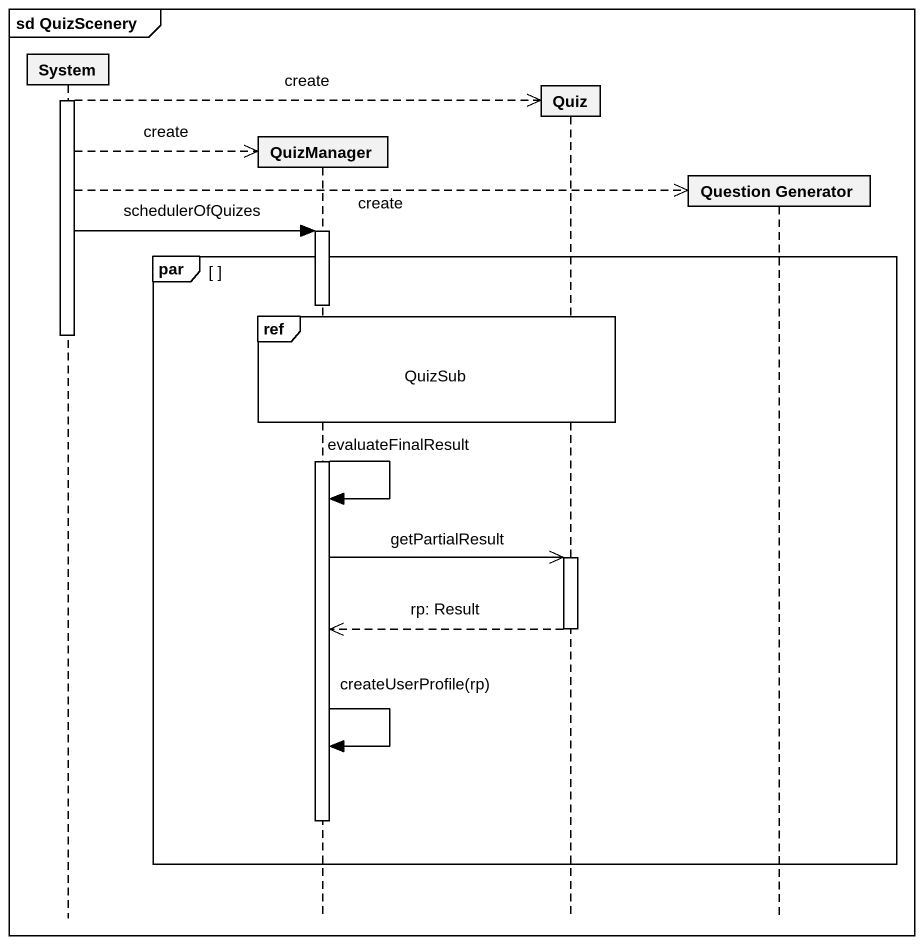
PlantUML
@startuml
mainframe sd QuizScenery
hide footbox
participant System
participant QuizManager
participant Quiz
participant "Question Generator" as Question_Generator

activate System
System -->> Quiz ** : create
System -->> QuizManager ** : create
System -->> Question_Generator ** : create
System -> QuizManager : schedulerOfQuizes
activate QuizManager
par
  ref over QuizManager, Quiz : QuizSub
  deactivate System
  QuizManager -> QuizManager : evaluateFinalResult
  QuizManager ->> Quiz : getPartialResult
  activate Quiz
  Quiz -->> QuizManager : rp: Result
  deactivate Quiz
  QuizManager -> QuizManager : createUserProfile(rp)
  deactivate QuizManager
end
@enduml
